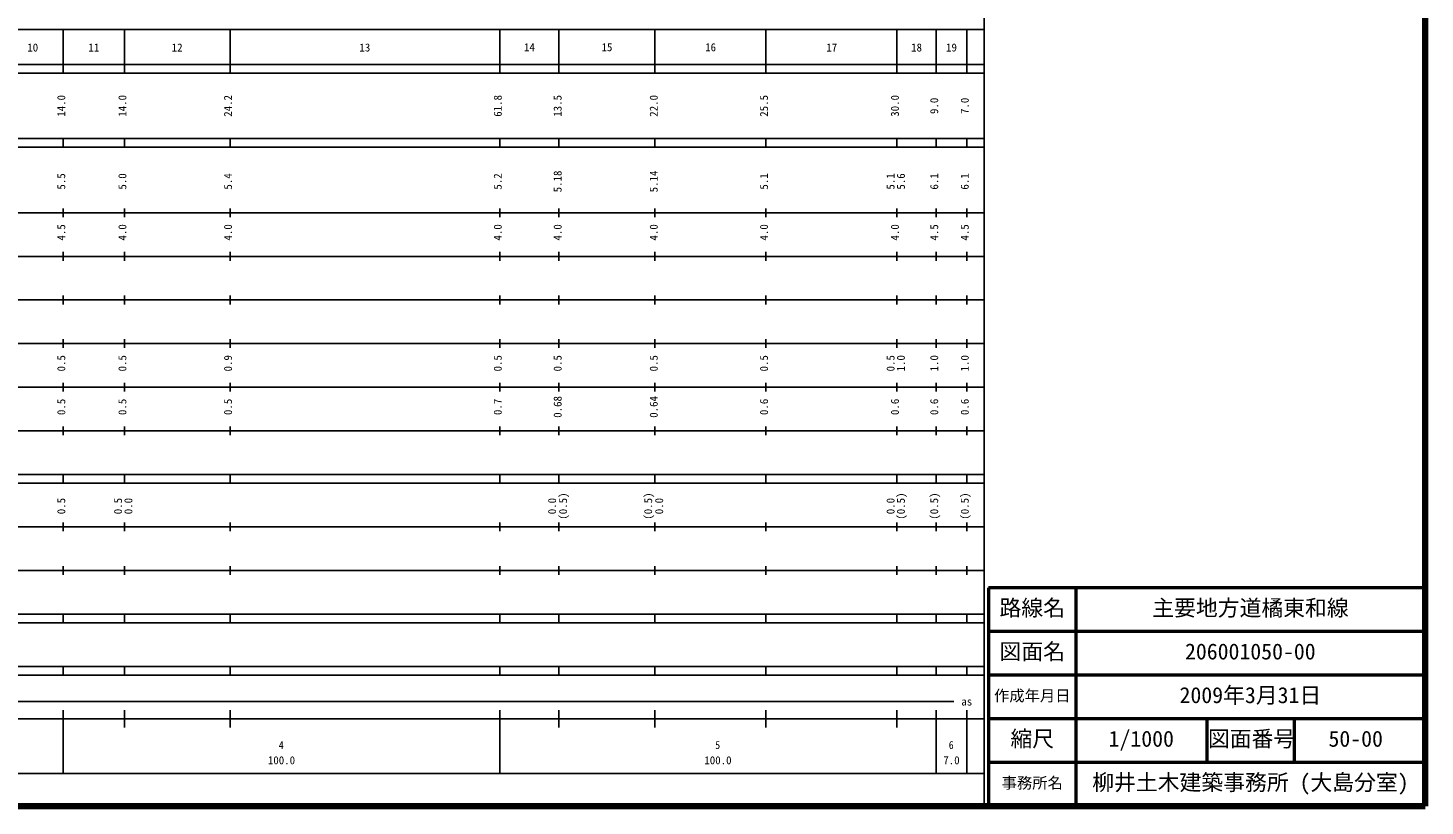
# Model space of a CAD drawing. Units: millimetres on the paper, enlarged 1000 times. Extents: x 40000 to 680000, y 20000 to 380000.
# Drawn here: x 359902 to 680000, y 20000 to 198357 of the extents above; entities that cross this region are included whole.
import ezdxf
from ezdxf.enums import TextEntityAlignment as Align

# ---------------------------------------------------------------- set-up
doc = ezdxf.new("R2010")
doc.units = ezdxf.units.MM
doc.header["$LTSCALE"] = 1000
for name, color, linetype, lineweight in [('M-TTL', 2, 'Continuous', 140), ('M-TTL-BAND', 7, 'Continuous', 25), ('M-TTL-FRAM', 2, 'Continuous', 50), ('M-TTL-LINE', 7, 'Continuous', 50)]:
    doc.layers.add(name, color=color, linetype=linetype, lineweight=lineweight)
doc.layers.add('M-TTL-TXT', color=7, linetype='Continuous')
doc.styles.add('ＭＳ ゴシック', font='')
doc.styles.get('ＭＳ ゴシック').set_extended_font_data('MS Gothic')

msp = doc.modelspace()

# ---------------------------------------------------------------- linework, layer by layer
at = {"layer": 'M-TTL'}
for p, q in [((680000, 20000), (680000, 380000)), ((40000, 20000), (680000, 20000))]:
    msp.add_line(p, q, dxfattribs=at)
at = {"layer": 'M-TTL-BAND'}
for p, q in [((579000, 20000), (579000, 370000)), ((68000, 198000), (579000, 198000)), ((368000, 188000), (368000, 198000)), ((382000, 188000), (382000, 198000)), ((406200, 188000), (406200, 198000)), ((468000, 188000), (468000, 198000)), ((481500, 198000), (481500, 188000)), ((503500, 198000), (503500, 188000)), ((529000, 188000), (529000, 198000)), ((559000, 188000), (559000, 198000)), ((568000, 188000), (568000, 198000)), ((575000, 188000), (575000, 198000)), ((40000, 190000), (579000, 190000)), ((40000, 188000), (579000, 188000)), ((40000, 173000), (579000, 173000)), ((368000, 171000), (368000, 173000)), ((382000, 171000), (382000, 173000)), ((406200, 171000), (406200, 173000)), ((468000, 171000), (468000, 173000)), ((481500, 173000), (481500, 171000)), ((503500, 173000), (503500, 171000)), ((529000, 171000), (529000, 173000)), ((559000, 171000), (559000, 173000)), ((568000, 171000), (568000, 173000)), ((575000, 171000), (575000, 173000)), ((40000, 171000), (579000, 171000)), ((368000, 155000), (368000, 157000)), ((382000, 155000), (382000, 157000)), ((406200, 155000), (406200, 157000)), ((468000, 155000), (468000, 157000)), ((481500, 157000), (481500, 155000)), ((503500, 157000), (503500, 155000)), ((529000, 155000), (529000, 157000)), ((559000, 155000), (559000, 157000)), ((568000, 155000), (568000, 157000)), ((575000, 155000), (575000, 157000)), ((40000, 156000), (579000, 156000)), ((46000, 146000), (579000, 146000)), ((368000, 145000), (368000, 147000)), ((382000, 145000), (382000, 147000)), ((406200, 145000), (406200, 147000)), ((468000, 145000), (468000, 147000)), ((481500, 147000), (481500, 145000)), ((503500, 147000), (503500, 145000)), ((529000, 145000), (529000, 147000)), ((559000, 145000), (559000, 147000)), ((568000, 145000), (568000, 147000)), ((575000, 145000), (575000, 147000)), ((52000, 136000), (579000, 136000)), ((368000, 135000), (368000, 137000)), ((382000, 135000), (382000, 137000)), ((406200, 135000), (406200, 137000)), ((468000, 135000), (468000, 137000)), ((481500, 137000), (481500, 135000)), ((503500, 137000), (503500, 135000)), ((529000, 135000), (529000, 137000)), ((559000, 135000), (559000, 137000)), ((568000, 135000), (568000, 137000)), ((575000, 135000), (575000, 137000)), ((46000, 126000), (579000, 126000)), ((368000, 125000), (368000, 127000)), ((382000, 125000), (382000, 127000)), ((406200, 125000), (406200, 127000)), ((468000, 125000), (468000, 127000)), ((481500, 127000), (481500, 125000)), ((503500, 127000), (503500, 125000)), ((529000, 125000), (529000, 127000)), ((559000, 125000), (559000, 127000)), ((568000, 125000), (568000, 127000)), ((575000, 125000), (575000, 127000)), ((52000, 116000), (579000, 116000)), ((368000, 115000), (368000, 117000)), ((382000, 115000), (382000, 117000)), ((406200, 115000), (406200, 117000)), ((468000, 115000), (468000, 117000)), ((481500, 117000), (481500, 115000)), ((503500, 117000), (503500, 115000)), ((529000, 115000), (529000, 117000)), ((559000, 115000), (559000, 117000)), ((568000, 115000), (568000, 117000)), ((575000, 115000), (575000, 117000)), ((46000, 106000), (579000, 106000)), ((368000, 105000), (368000, 107000)), ((382000, 105000), (382000, 107000)), ((406200, 105000), (406200, 107000)), ((468000, 105000), (468000, 107000)), ((481500, 107000), (481500, 105000)), ((503500, 107000), (503500, 105000)), ((529000, 105000), (529000, 107000)), ((559000, 105000), (559000, 107000)), ((568000, 105000), (568000, 107000)), ((575000, 105000), (575000, 107000)), ((40000, 96000), (579000, 96000)), ((40000, 94000), (579000, 94000)), ((368000, 94000), (368000, 96000)), ((382000, 94000), (382000, 96000)), ((406200, 94000), (406200, 96000)), ((468000, 94000), (468000, 96000)), ((481500, 96000), (481500, 94000)), ((503500, 96000), (503500, 94000)), ((529000, 94000), (529000, 96000)), ((559000, 94000), (559000, 96000)), ((568000, 94000), (568000, 96000)), ((575000, 94000), (575000, 96000)), ((49000, 84000), (579000, 84000)), ((368000, 83000), (368000, 85000)), ((382000, 83000), (382000, 85000)), ((406200, 83000), (406200, 85000)), ((468000, 83000), (468000, 85000)), ((481500, 85000), (481500, 83000)), ((503500, 85000), (503500, 83000)), ((529000, 83000), (529000, 85000)), ((559000, 83000), (559000, 85000)), ((568000, 83000), (568000, 85000)), ((575000, 83000), (575000, 85000)), ((40000, 74000), (579000, 74000)), ((368000, 73000), (368000, 75000)), ((382000, 73000), (382000, 75000)), ((406200, 73000), (406200, 75000)), ((468000, 73000), (468000, 75000)), ((481500, 75000), (481500, 73000)), ((503500, 75000), (503500, 73000)), ((529000, 73000), (529000, 75000)), ((559000, 73000), (559000, 75000)), ((568000, 73000), (568000, 75000)), ((575000, 73000), (575000, 75000)), ((40000, 64000), (579000, 64000)), ((40000, 62000), (579000, 62000)), ((368000, 62000), (368000, 64000)), ((382000, 62000), (382000, 64000)), ((406200, 62000), (406200, 64000)), ((468000, 62000), (468000, 64000)), ((481500, 64000), (481500, 62000)), ((503500, 64000), (503500, 62000)), ((529000, 62000), (529000, 64000)), ((559000, 62000), (559000, 64000)), ((568000, 62000), (568000, 64000)), ((575000, 62000), (575000, 64000)), ((40000, 52000), (579000, 52000)), ((368000, 50000), (368000, 52000)), ((382000, 50000), (382000, 52000)), ((406200, 50000), (406200, 52000)), ((468000, 50000), (468000, 52000)), ((481500, 52000), (481500, 50000)), ((503500, 52000), (503500, 50000)), ((529000, 50000), (529000, 52000)), ((559000, 50000), (559000, 52000)), ((568000, 50000), (568000, 52000)), ((575000, 50000), (575000, 52000)), ((40000, 50000), (579000, 50000)), ((71000, 44000), (572000, 44000)), ((368000, 27500), (368000, 42000)), ((382000, 38000), (382000, 42000)), ((406200, 38000), (406200, 42000)), ((468000, 27500), (468000, 42000)), ((481500, 42000), (481500, 38000)), ((503500, 42000), (503500, 38000)), ((529000, 38000), (529000, 42000)), ((559000, 38000), (559000, 42000)), ((568000, 27500), (568000, 42000)), ((575000, 27500), (575000, 42000)), ((40000, 40000), (579000, 40000)), ((68000, 27500), (579000, 27500))]:
    msp.add_line(p, q, dxfattribs=at)
at = {"layer": 'M-TTL-FRAM'}
for p, q in [((680000, 70000), (580000, 70000)), ((580000, 70000), (580000, 20000))]:
    msp.add_line(p, q, dxfattribs=at)
at = {"layer": 'M-TTL-LINE'}
for p, q in [((600000, 70000), (600000, 20000)), ((680000, 60000), (580000, 60000)), ((680000, 50000), (580000, 50000)), ((680000, 40000), (580000, 40000)), ((630000, 40000), (630000, 30000)), ((650000, 40000), (650000, 30000)), ((680000, 30000), (580000, 30000))]:
    msp.add_line(p, q, dxfattribs=at)

# ---------------------------------------------------------------- texts
at = {"layer": 'M-TTL-BAND', "style": 'ＭＳ ゴシック'}
for s, p in [('10', (359750, 192405)), ('11', (373750, 192405)), ('12', (392850, 192405)), ('13', (435850, 192405)), ('14', (473562, 192470)), ('15', (491312, 192470)), ('16', (515062, 192470)), ('17', (542812, 192405)), ('18', (562250, 192405)), ('19', (570250, 192405)), ('as', (573750, 42500)), ('100.0', (414875, 29033)), ('100.0', (514875, 29033)), ('7.0', (569625, 29033))]:
    msp.add_text(s, height=1833, dxfattribs=at).set_placement(p, align=Align.BOTTOM_LEFT)
for s, p in [('14.0', (369000, 178000)), ('14.0', (383000, 178000)), ('24.2', (407200, 178000)), ('61.8', (469000, 178000)), ('13.5', (482719, 178000)), ('22.0', (504735, 178000)), ('25.5', (530000, 178000)), ('30.0', (560000, 178000)), ('9.0', (569000, 178625)), ('7.0', (576000, 178625)), ('5.5', (369000, 161299)), ('5.0', (383000, 161299)), ('5.4', (407200, 161299)), ('5.2', (469000, 161299)), ('5.18', (482719, 160674)), ('5.14', (504735, 160674)), ('5.1', (530000, 161299)), ('5.1', (559000, 161299)), ('5.6', (561370, 161299)), ('6.1', (569000, 161299)), ('6.1', (576000, 161299)), ('4.5', (369000, 149625)), ('4.0', (383000, 149625)), ('4.0', (407200, 149625)), ('4.0', (469000, 149625)), ('4.0', (482719, 149625)), ('4.0', (504735, 149625)), ('4.0', (530000, 149625)), ('4.0', (560000, 149625)), ('4.5', (569000, 149625)), ('4.5', (576000, 149625)), ('0.5', (369000, 119625)), ('0.5', (383000, 119625)), ('0.9', (407200, 119625)), ('0.5', (469000, 119625)), ('0.5', (482719, 119625)), ('0.5', (504735, 119625)), ('0.5', (530000, 119625)), ('0.5', (559000, 119625)), ('1.0', (561370, 119625)), ('1.0', (569000, 119625)), ('1.0', (576000, 119625)), ('0.5', (369000, 109625)), ('0.5', (383000, 109625)), ('0.5', (407200, 109625)), ('0.7', (469000, 109625)), ('0.68', (482719, 109000)), ('0.64', (504735, 109000)), ('0.6', (530000, 109625)), ('0.6', (560000, 109625)), ('0.6', (569000, 109625)), ('0.6', (576000, 109625)), ('0.5', (369000, 86889)), ('0.5', (382000, 86889)), ('0.0', (384370, 86889)), ('0.0', (481444, 86889)), ('(0.5)', (483966, 85639)), ('(0.5)', (503459, 85639)), ('0.0', (505981, 86889)), ('0.0', (559000, 86889)), ('(0.5)', (561370, 85639)), ('(0.5)', (569000, 85639)), ('(0.5)', (576000, 85639))]:
    msp.add_text(s, height=1833, rotation=90, dxfattribs=at).set_placement(p, align=Align.BOTTOM_LEFT)
at = {"layer": 'M-TTL-BAND', "style": 'ＭＳ ゴシック', "width": 0.9}
for s, p in [('4', (417375, 32523)), ('5', (517375, 32523)), ('6', (570875, 32523))]:
    msp.add_text(s, height=1833, dxfattribs=at).set_placement(p, align=Align.BOTTOM_LEFT)
at = {"layer": 'M-TTL-TXT', "style": 'ＭＳ ゴシック'}
for s, height, p in [('路線名', 3666, (582500, 62500)), ('主要地方道橘東和線', 3666, (617500, 62500)), ('図面名', 3666, (582500, 52500)), ('206001050-00', 3666, (625000, 52500)), ('作成年月日', 2566, (581250, 43250)), ('2009年3月31日', 3666, (623750, 42500)), ('縮尺', 3666, (585000, 32500)), ('1/1000', 3666, (607500, 32500)), ('図面番号', 3666, (630250, 32500)), ('50-00', 3666, (657875, 32500)), ('事務所名', 2566, (583000, 23250)), ('柳井土木建築事務所 (大島分室)', 3666, (603750, 22500))]:
    msp.add_text(s, height=height, dxfattribs=at).set_placement(p, align=Align.BOTTOM_LEFT)

doc.saveas('drawing.dxf')
